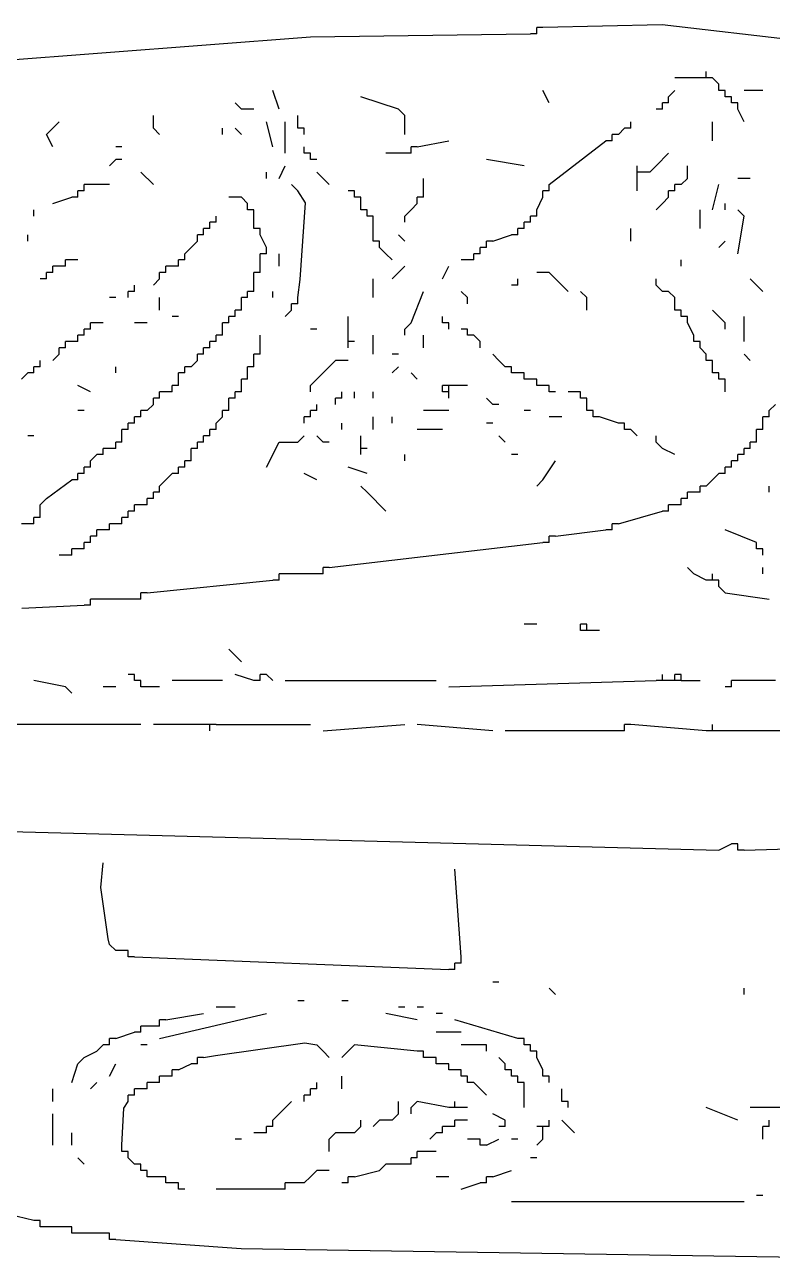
# Model space of a CAD drawing. Extents: x 0.03 to 8.61, y 0.04 to 5.34.
# Drawn here: x 3.441 to 4.274, y 0.245 to 1.62 of the extents above; entities that cross this region are included whole.
import ezdxf

# ---------------------------------------------------------------- set-up
doc = ezdxf.new("R2010")
doc.units = 0

msp = doc.modelspace()

# ---------------------------------------------------------------- linework, layer by layer
at = {"color": 7, "linetype": 'CONTINUOUS'}
for p, q in [((3.7591, 1.6066), (4.004, 1.61)), ((4.011, 1.61), (4.004, 1.61)), ((4.018, 1.617), (4.011, 1.617)), ((4.011, 1.61), (4.011, 1.617)), ((4.1508, 1.6203), (4.018, 1.617)), ((4.3477, 1.5974), (4.1508, 1.6203)), ((3.2895, 1.5707), (3.7591, 1.6066)), ((4.2, 1.561), (4.2, 1.568)), ((4.193, 1.561), (4.165, 1.561)), ((4.2, 1.561), (4.193, 1.561)), ((4.207, 1.561), (4.2, 1.561)), ((4.214, 1.554), (4.207, 1.561)), ((4.214, 1.547), (4.214, 1.554)), ((4.221, 1.547), (4.214, 1.547)), ((4.221, 1.54), (4.221, 1.547)), ((4.263, 1.547), (4.242, 1.547)), ((4.228, 1.54), (4.221, 1.54)), ((4.228, 1.533), (4.228, 1.54)), ((4.235, 1.533), (4.228, 1.533)), ((4.235, 1.526), (4.235, 1.533)), ((4.242, 1.512), (4.235, 1.526)), ((4.102, 1.498), (4.109, 1.505)), ((4.116, 1.505), (4.109, 1.505)), ((4.207, 1.491), (4.207, 1.512)), ((4.095, 1.491), (4.088, 1.491)), ((4.095, 1.491), (4.095, 1.498)), ((4.144, 1.463), (4.158, 1.477)), ((4.123, 1.456), (4.123, 1.463)), ((4.137, 1.456), (4.144, 1.463)), ((4.179, 1.449), (4.179, 1.463)), ((4.13, 1.456), (4.123, 1.456)), ((4.123, 1.449), (4.123, 1.456)), ((4.123, 1.435), (4.123, 1.449)), ((4.137, 1.456), (4.13, 1.456)), ((4.172, 1.442), (4.179, 1.449)), ((4.249, 1.449), (4.235, 1.449)), ((4.158, 1.428), (4.158, 1.435)), ((4.144, 1.414), (4.151, 1.421)), ((4.151, 1.421), (4.158, 1.428)), ((4.221, 1.414), (4.221, 1.421)), ((4.193, 1.393), (4.193, 1.414)), ((4.235, 1.365), (4.242, 1.407)), ((4.116, 1.379), (4.116, 1.393)), ((3.71, 1.372), (3.703, 1.386)), ((4.214, 1.372), (4.221, 1.379)), ((3.71, 1.365), (3.703, 1.365)), ((3.703, 1.358), (3.703, 1.365)), ((3.71, 1.365), (3.71, 1.372)), ((3.724, 1.351), (3.724, 1.365)), ((3.703, 1.351), (3.703, 1.358)), ((3.703, 1.344), (3.703, 1.351)), ((4.172, 1.351), (4.172, 1.358)), ((3.703, 1.344), (3.696, 1.344)), ((3.696, 1.337), (3.696, 1.344)), ((3.696, 1.33), (3.696, 1.337)), ((4.025, 1.344), (4.011, 1.344)), ((4.032, 1.337), (4.025, 1.344)), ((4.046, 1.323), (4.032, 1.337)), ((4.144, 1.33), (4.144, 1.337)), ((4.256, 1.33), (4.249, 1.337)), ((3.696, 1.323), (3.689, 1.323)), ((3.689, 1.316), (3.689, 1.323)), ((3.696, 1.323), (3.696, 1.33)), ((3.717, 1.316), (3.717, 1.323)), ((4.067, 1.316), (4.06, 1.323)), ((4.151, 1.323), (4.144, 1.33)), ((4.158, 1.323), (4.151, 1.323)), ((4.165, 1.316), (4.158, 1.323)), ((4.263, 1.323), (4.256, 1.33)), ((3.591, 1.302), (3.591, 1.316)), ((3.689, 1.316), (3.682, 1.316)), ((3.682, 1.309), (3.682, 1.316)), ((3.682, 1.302), (3.682, 1.309)), ((4.067, 1.302), (4.067, 1.316)), ((4.165, 1.309), (4.165, 1.316)), ((4.165, 1.302), (4.165, 1.309)), ((3.612, 1.295), (3.605, 1.295)), ((3.675, 1.295), (3.668, 1.295)), ((3.668, 1.288), (3.668, 1.295)), ((3.682, 1.302), (3.675, 1.302)), ((3.675, 1.295), (3.675, 1.302)), ((4.172, 1.302), (4.165, 1.302)), ((4.172, 1.295), (4.172, 1.302)), ((4.179, 1.295), (4.172, 1.295)), ((4.179, 1.288), (4.179, 1.295)), ((4.214, 1.295), (4.207, 1.302)), ((4.221, 1.288), (4.214, 1.295)), ((4.242, 1.267), (4.242, 1.295)), ((3.577, 1.288), (3.563, 1.288)), ((3.668, 1.288), (3.661, 1.288)), ((3.661, 1.281), (3.661, 1.288)), ((4.186, 1.274), (4.179, 1.288)), ((4.221, 1.281), (4.221, 1.288)), ((3.654, 1.267), (3.647, 1.267)), ((3.647, 1.26), (3.647, 1.267)), ((3.703, 1.26), (3.703, 1.274)), ((4.186, 1.267), (4.186, 1.274)), ((4.193, 1.267), (4.186, 1.267)), ((4.193, 1.26), (4.193, 1.267)), ((3.703, 1.253), (3.696, 1.253)), ((3.696, 1.246), (3.696, 1.253)), ((4.2, 1.253), (4.193, 1.26)), ((4.2, 1.246), (4.2, 1.253)), ((4.249, 1.246), (4.242, 1.253)), ((3.542, 1.232), (3.542, 1.239)), ((3.696, 1.239), (3.689, 1.239)), ((3.689, 1.232), (3.689, 1.239)), ((3.696, 1.239), (3.696, 1.246)), ((4.207, 1.246), (4.2, 1.246)), ((4.207, 1.239), (4.207, 1.246)), ((4.207, 1.232), (4.207, 1.239)), ((3.689, 1.225), (3.682, 1.225)), ((3.682, 1.218), (3.682, 1.225)), ((3.997, 1.232), (3.99, 1.232)), ((3.997, 1.225), (3.997, 1.232)), ((4.004, 1.225), (3.997, 1.225)), ((4.011, 1.225), (4.004, 1.225)), ((4.011, 1.218), (4.011, 1.225)), ((4.214, 1.232), (4.207, 1.232)), ((4.214, 1.225), (4.214, 1.232)), ((4.221, 1.225), (4.214, 1.225)), ((4.221, 1.218), (4.221, 1.225)), ((3.514, 1.211), (3.5, 1.218)), ((3.682, 1.211), (3.675, 1.211)), ((3.675, 1.204), (3.675, 1.211)), ((4.025, 1.218), (4.018, 1.218)), ((4.025, 1.211), (4.025, 1.218)), ((4.032, 1.211), (4.025, 1.211)), ((4.053, 1.211), (4.046, 1.211)), ((4.06, 1.211), (4.053, 1.211)), ((4.06, 1.204), (4.06, 1.211)), ((4.221, 1.211), (4.221, 1.218)), ((3.577, 1.19), (3.584, 1.197)), ((3.591, 1.204), (3.584, 1.204)), ((3.584, 1.197), (3.584, 1.204)), ((3.675, 1.204), (3.668, 1.204)), ((3.668, 1.197), (3.668, 1.204)), ((3.668, 1.19), (3.668, 1.197)), ((4.067, 1.204), (4.06, 1.204)), ((4.067, 1.197), (4.067, 1.204)), ((4.067, 1.19), (4.067, 1.197)), ((4.27, 1.19), (4.277, 1.197)), ((3.507, 1.19), (3.5, 1.19)), ((3.57, 1.183), (3.563, 1.183)), ((3.563, 1.176), (3.563, 1.183)), ((3.577, 1.19), (3.57, 1.19)), ((3.57, 1.183), (3.57, 1.19)), ((3.654, 1.176), (3.661, 1.183)), ((3.668, 1.19), (3.661, 1.19)), ((3.661, 1.183), (3.661, 1.19)), ((4.074, 1.19), (4.067, 1.19)), ((4.074, 1.183), (4.074, 1.19)), ((4.081, 1.183), (4.074, 1.183)), ((4.102, 1.176), (4.081, 1.183)), ((4.27, 1.183), (4.263, 1.183)), ((4.263, 1.176), (4.263, 1.183)), ((4.27, 1.183), (4.27, 1.19)), ((3.563, 1.176), (3.556, 1.176)), ((3.556, 1.169), (3.556, 1.176)), ((3.654, 1.169), (3.654, 1.176)), ((4.109, 1.176), (4.102, 1.176)), ((4.109, 1.169), (4.109, 1.176)), ((4.263, 1.169), (4.263, 1.176)), ((3.451, 1.162), (3.444, 1.162)), ((3.556, 1.169), (3.549, 1.169)), ((3.549, 1.162), (3.549, 1.169)), ((3.549, 1.155), (3.549, 1.162)), ((3.647, 1.162), (3.64, 1.162)), ((3.64, 1.155), (3.64, 1.162)), ((3.654, 1.169), (3.647, 1.169)), ((3.647, 1.162), (3.647, 1.169)), ((4.116, 1.169), (4.109, 1.169)), ((4.123, 1.162), (4.116, 1.169)), ((4.144, 1.155), (4.144, 1.162)), ((4.263, 1.169), (4.256, 1.169)), ((4.256, 1.162), (4.256, 1.169)), ((4.256, 1.155), (4.256, 1.162)), ((3.535, 1.148), (3.528, 1.148)), ((3.528, 1.141), (3.528, 1.148)), ((3.542, 1.148), (3.535, 1.148)), ((3.549, 1.155), (3.542, 1.155)), ((3.542, 1.148), (3.542, 1.155)), ((3.633, 1.148), (3.626, 1.148)), ((3.626, 1.141), (3.626, 1.148)), ((3.64, 1.155), (3.633, 1.155)), ((3.633, 1.148), (3.633, 1.155)), ((4.151, 1.148), (4.144, 1.155)), ((4.165, 1.141), (4.151, 1.148)), ((4.249, 1.148), (4.242, 1.148)), ((4.242, 1.141), (4.242, 1.148)), ((4.256, 1.155), (4.249, 1.155)), ((4.249, 1.148), (4.249, 1.155)), ((3.514, 1.134), (3.521, 1.141)), ((3.514, 1.127), (3.514, 1.134)), ((3.528, 1.141), (3.521, 1.141)), ((3.626, 1.134), (3.619, 1.134)), ((3.619, 1.127), (3.619, 1.134)), ((3.626, 1.134), (3.626, 1.141)), ((4.235, 1.134), (4.228, 1.134)), ((4.228, 1.127), (4.228, 1.134)), ((4.242, 1.141), (4.235, 1.141)), ((4.235, 1.134), (4.235, 1.141)), ((3.507, 1.12), (3.5, 1.12)), ((3.514, 1.127), (3.507, 1.127)), ((3.507, 1.12), (3.507, 1.127)), ((3.598, 1.113), (3.605, 1.12)), ((3.612, 1.12), (3.605, 1.12)), ((3.619, 1.127), (3.612, 1.127)), ((3.612, 1.12), (3.612, 1.127)), ((4.207, 1.113), (4.214, 1.12)), ((4.221, 1.12), (4.214, 1.12)), ((4.228, 1.127), (4.221, 1.127)), ((4.221, 1.12), (4.221, 1.127)), ((3.465, 1.092), (3.493, 1.113)), ((3.591, 1.106), (3.598, 1.113)), ((3.591, 1.099), (3.591, 1.106)), ((4.2, 1.106), (4.193, 1.106)), ((4.193, 1.099), (4.193, 1.106)), ((4.2, 1.106), (4.207, 1.113)), ((4.27, 1.099), (4.27, 1.106)), ((3.584, 1.092), (3.577, 1.092)), ((3.577, 1.085), (3.577, 1.092)), ((3.591, 1.099), (3.584, 1.099)), ((3.584, 1.092), (3.584, 1.099)), ((4.172, 1.085), (4.172, 1.092)), ((4.186, 1.099), (4.179, 1.099)), ((4.179, 1.092), (4.179, 1.099)), ((4.193, 1.099), (4.186, 1.099)), ((3.563, 1.078), (3.556, 1.078)), ((3.556, 1.071), (3.556, 1.078)), ((3.57, 1.085), (3.563, 1.085)), ((3.563, 1.078), (3.563, 1.085)), ((3.577, 1.085), (3.57, 1.085)), ((4.158, 1.078), (4.151, 1.078)), ((4.165, 1.085), (4.158, 1.085)), ((4.158, 1.078), (4.158, 1.085)), ((4.172, 1.085), (4.165, 1.085)), ((3.542, 1.064), (3.535, 1.064)), ((3.535, 1.057), (3.535, 1.064)), ((3.549, 1.064), (3.542, 1.064)), ((3.556, 1.071), (3.549, 1.071)), ((3.549, 1.064), (3.549, 1.071)), ((3.521, 1.05), (3.514, 1.05)), ((3.514, 1.043), (3.514, 1.05)), ((3.528, 1.057), (3.521, 1.057)), ((3.521, 1.05), (3.521, 1.057)), ((3.535, 1.057), (3.528, 1.057)), ((4.025, 1.043), (4.025, 1.05)), ((4.256, 1.043), (4.221, 1.057)), ((3.5, 1.036), (3.493, 1.036)), ((3.493, 1.029), (3.493, 1.036)), ((3.507, 1.036), (3.5, 1.036)), ((3.514, 1.043), (3.507, 1.043)), ((3.507, 1.036), (3.507, 1.043)), ((4.025, 1.043), (4.018, 1.043)), ((4.256, 1.036), (4.256, 1.043)), ((4.263, 1.036), (4.256, 1.036)), ((4.263, 1.029), (4.263, 1.036)), ((3.486, 1.029), (3.479, 1.029)), ((3.493, 1.029), (3.486, 1.029)), ((4.186, 1.008), (4.179, 1.015)), ((4.2, 1.001), (4.186, 1.008)), ((4.207, 1.001), (4.207, 1.008)), ((4.263, 1.008), (4.263, 1.015)), ((4.207, 1.001), (4.2, 1.001)), ((4.214, 1.001), (4.207, 1.001)), ((4.214, 0.994), (4.214, 1.001)), ((4.221, 0.987), (4.214, 0.994)), ((4.221, 0.987), (4.27, 0.98)), ((4.011, 0.952), (3.997, 0.952)), ((4.067, 0.952), (4.06, 0.952)), ((4.06, 0.945), (4.06, 0.952)), ((4.067, 0.945), (4.067, 0.952)), ((4.067, 0.945), (4.06, 0.945)), ((4.074, 0.945), (4.067, 0.945)), ((4.081, 0.945), (4.074, 0.945)), ((3.675, 0.917), (3.668, 0.924)), ((3.682, 0.91), (3.675, 0.917)), ((3.563, 0.896), (3.556, 0.896)), ((3.563, 0.889), (3.563, 0.896)), ((3.696, 0.889), (3.675, 0.896)), ((3.71, 0.896), (3.703, 0.896)), ((3.703, 0.889), (3.703, 0.896)), ((3.717, 0.889), (3.71, 0.896)), ((4.151, 0.889), (4.151, 0.896)), ((4.172, 0.896), (4.165, 0.896)), ((4.165, 0.889), (4.165, 0.896)), ((4.172, 0.889), (4.172, 0.896)), ((3.486, 0.882), (3.451, 0.889)), ((3.493, 0.875), (3.486, 0.882)), ((3.542, 0.882), (3.528, 0.882)), ((3.57, 0.889), (3.563, 0.889)), ((3.57, 0.882), (3.57, 0.889)), ((3.577, 0.882), (3.57, 0.882)), ((3.591, 0.882), (3.577, 0.882)), ((3.661, 0.889), (3.605, 0.889)), ((3.703, 0.889), (3.696, 0.889)), ((3.731, 0.889), (3.899, 0.889)), ((3.913, 0.882), (4.144, 0.889)), ((4.151, 0.889), (4.144, 0.889)), ((4.158, 0.889), (4.151, 0.889)), ((4.165, 0.889), (4.158, 0.889)), ((4.172, 0.889), (4.165, 0.889)), ((4.172, 0.889), (4.193, 0.889)), ((4.228, 0.882), (4.221, 0.882)), ((4.235, 0.889), (4.228, 0.889)), ((4.228, 0.882), (4.228, 0.889)), ((4.27, 0.889), (4.235, 0.889)), ((4.277, 0.889), (4.27, 0.889)), ((3.57, 0.84), (3.402, 0.84)), ((3.64, 0.84), (3.584, 0.84)), ((3.647, 0.84), (3.64, 0.84)), ((3.654, 0.84), (3.647, 0.84)), ((3.647, 0.833), (3.647, 0.84)), ((3.654, 0.84), (3.759, 0.84)), ((3.773, 0.833), (3.864, 0.84)), ((3.962, 0.833), (3.878, 0.84)), ((4.116, 0.84), (4.109, 0.84)), ((4.109, 0.833), (4.109, 0.84)), ((4.2, 0.833), (4.116, 0.84)), ((4.207, 0.833), (4.207, 0.84)), ((4.102, 0.833), (3.976, 0.833)), ((4.109, 0.833), (4.102, 0.833)), ((4.207, 0.833), (4.2, 0.833)), ((4.214, 0.833), (4.207, 0.833)), ((4.326, 0.833), (4.214, 0.833)), ((3.2123, 0.7266), (4.214, 0.7)), ((4.214, 0.7), (4.228, 0.707)), ((4.235, 0.707), (4.228, 0.707)), ((4.235, 0.7), (4.235, 0.707)), ((4.242, 0.7), (4.69, 0.714)), ((4.242, 0.7), (4.235, 0.7)), ((3.5253, 0.6585), (3.528, 0.686)), ((3.927, 0.581), (3.92, 0.679)), ((3.5336, 0.6013), (3.5253, 0.6585)), ((3.535, 0.595), (3.5336, 0.6013)), ((3.542, 0.588), (3.535, 0.595)), ((3.549, 0.588), (3.542, 0.588)), ((3.563, 0.581), (3.556, 0.581)), ((3.563, 0.581), (3.913, 0.567)), ((3.927, 0.574), (3.927, 0.581)), ((3.92, 0.567), (3.913, 0.567)), ((3.927, 0.574), (3.92, 0.574)), ((3.92, 0.567), (3.92, 0.574)), ((3.801, 0.532), (3.794, 0.532)), ((3.864, 0.525), (3.857, 0.525)), ((3.885, 0.525), (3.878, 0.525)), ((3.591, 0.49), (3.71, 0.518)), ((3.878, 0.511), (3.843, 0.518)), ((3.906, 0.518), (3.899, 0.518)), ((3.927, 0.497), (3.899, 0.497)), ((3.577, 0.483), (3.57, 0.483)), ((3.6533, 0.4711), (3.7527, 0.4851)), ((3.7527, 0.4851), (3.766, 0.483)), ((3.801, 0.476), (3.808, 0.483)), ((3.878, 0.476), (3.808, 0.483)), ((3.948, 0.483), (3.927, 0.483)), ((3.955, 0.483), (3.948, 0.483)), ((3.955, 0.476), (3.955, 0.483)), ((3.64, 0.469), (3.633, 0.469)), ((3.633, 0.462), (3.633, 0.469)), ((3.64, 0.469), (3.6533, 0.4711)), ((3.78, 0.469), (3.773, 0.476)), ((3.885, 0.476), (3.878, 0.476)), ((3.885, 0.469), (3.885, 0.476)), ((3.892, 0.469), (3.885, 0.469)), ((3.899, 0.469), (3.892, 0.469)), ((3.899, 0.462), (3.899, 0.469)), ((3.976, 0.462), (3.969, 0.469)), ((3.535, 0.448), (3.542, 0.462)), ((3.612, 0.455), (3.605, 0.455)), ((3.605, 0.448), (3.605, 0.455)), ((3.612, 0.455), (3.626, 0.462)), ((3.633, 0.462), (3.626, 0.462)), ((3.906, 0.462), (3.899, 0.462)), ((3.913, 0.462), (3.906, 0.462)), ((3.913, 0.455), (3.913, 0.462)), ((3.92, 0.455), (3.913, 0.455)), ((3.927, 0.455), (3.92, 0.455)), ((3.927, 0.448), (3.927, 0.455)), ((3.976, 0.455), (3.976, 0.462)), ((4.018, 0.448), (4.018, 0.455)), ((3.514, 0.434), (3.521, 0.441)), ((3.584, 0.441), (3.577, 0.441)), ((3.577, 0.434), (3.577, 0.441)), ((3.591, 0.441), (3.584, 0.441)), ((3.598, 0.448), (3.591, 0.448)), ((3.591, 0.441), (3.591, 0.448)), ((3.605, 0.448), (3.598, 0.448)), ((3.766, 0.434), (3.766, 0.441)), ((3.794, 0.434), (3.794, 0.448)), ((3.934, 0.448), (3.927, 0.448)), ((3.934, 0.441), (3.934, 0.448)), ((3.941, 0.441), (3.934, 0.441)), ((3.955, 0.427), (3.941, 0.441)), ((3.99, 0.441), (3.99, 0.448)), ((3.997, 0.441), (3.99, 0.441)), ((4.025, 0.448), (4.018, 0.448)), ((4.025, 0.441), (4.025, 0.448)), ((3.563, 0.427), (3.556, 0.427)), ((3.556, 0.42), (3.556, 0.427)), ((3.563, 0.427), (3.563, 0.434)), ((3.577, 0.434), (3.57, 0.434)), ((3.759, 0.427), (3.752, 0.427)), ((3.752, 0.42), (3.752, 0.427)), ((3.766, 0.434), (3.759, 0.434)), ((3.759, 0.427), (3.759, 0.434)), ((3.5511, 0.4123), (3.556, 0.42)), ((3.724, 0.406), (3.738, 0.42)), ((3.857, 0.406), (3.857, 0.42)), ((3.871, 0.413), (3.878, 0.42)), ((3.871, 0.406), (3.871, 0.413)), ((3.913, 0.413), (3.878, 0.42)), ((3.92, 0.413), (3.913, 0.413)), ((3.92, 0.413), (3.92, 0.42)), ((3.927, 0.413), (3.92, 0.413)), ((3.934, 0.413), (3.927, 0.413)), ((4.046, 0.42), (4.039, 0.42)), ((3.549, 0.371), (3.5511, 0.4123)), ((3.717, 0.399), (3.724, 0.406)), ((3.717, 0.392), (3.717, 0.399)), ((3.829, 0.392), (3.836, 0.399)), ((3.85, 0.399), (3.836, 0.399)), ((3.85, 0.399), (3.857, 0.406)), ((3.927, 0.399), (3.92, 0.399)), ((3.92, 0.392), (3.92, 0.399)), ((3.934, 0.399), (3.927, 0.399)), ((3.976, 0.399), (3.962, 0.406)), ((3.976, 0.392), (3.976, 0.399)), ((4.025, 0.392), (4.025, 0.399)), ((4.046, 0.392), (4.039, 0.399)), ((3.717, 0.392), (3.71, 0.392)), ((3.71, 0.385), (3.71, 0.392)), ((3.913, 0.392), (3.906, 0.392)), ((3.906, 0.385), (3.906, 0.392)), ((3.92, 0.392), (3.913, 0.392)), ((3.976, 0.392), (3.969, 0.392)), ((4.018, 0.392), (4.011, 0.392)), ((4.025, 0.392), (4.018, 0.392)), ((4.018, 0.385), (4.018, 0.392)), ((3.493, 0.371), (3.493, 0.385)), ((3.682, 0.378), (3.675, 0.378)), ((3.703, 0.385), (3.696, 0.385)), ((3.71, 0.385), (3.703, 0.385)), ((3.78, 0.378), (3.787, 0.385)), ((3.78, 0.364), (3.78, 0.378)), ((3.808, 0.385), (3.787, 0.385)), ((3.892, 0.378), (3.899, 0.385)), ((3.906, 0.385), (3.899, 0.385)), ((3.941, 0.378), (3.934, 0.378)), ((3.948, 0.378), (3.941, 0.378)), ((3.948, 0.371), (3.948, 0.378)), ((3.955, 0.371), (3.969, 0.378)), ((3.99, 0.378), (3.983, 0.378)), ((4.011, 0.371), (4.018, 0.378)), ((4.018, 0.378), (4.018, 0.385)), ((3.549, 0.364), (3.549, 0.371)), ((3.556, 0.364), (3.549, 0.364)), ((3.556, 0.357), (3.556, 0.364)), ((3.885, 0.364), (3.878, 0.364)), ((3.878, 0.357), (3.878, 0.364)), ((3.899, 0.364), (3.885, 0.364)), ((3.955, 0.371), (3.948, 0.371)), ((3.57, 0.35), (3.563, 0.35)), ((3.57, 0.343), (3.57, 0.35)), ((3.836, 0.343), (3.843, 0.35)), ((3.864, 0.35), (3.843, 0.35)), ((3.871, 0.35), (3.864, 0.35)), ((3.878, 0.357), (3.871, 0.357)), ((3.871, 0.35), (3.871, 0.357)), ((4.011, 0.357), (4.004, 0.357)), ((3.577, 0.343), (3.57, 0.343)), ((3.577, 0.336), (3.577, 0.343)), ((3.584, 0.336), (3.577, 0.336)), ((3.591, 0.336), (3.584, 0.336)), ((3.598, 0.336), (3.591, 0.336)), ((3.598, 0.329), (3.598, 0.336)), ((3.752, 0.329), (3.759, 0.336)), ((3.759, 0.336), (3.766, 0.343)), ((3.808, 0.336), (3.801, 0.336)), ((3.801, 0.329), (3.801, 0.336)), ((3.808, 0.336), (3.836, 0.343)), ((3.913, 0.336), (3.899, 0.336)), ((3.605, 0.329), (3.598, 0.329)), ((3.612, 0.329), (3.605, 0.329)), ((3.612, 0.322), (3.612, 0.329)), ((3.619, 0.322), (3.612, 0.322)), ((3.724, 0.322), (3.654, 0.322)), ((3.731, 0.322), (3.724, 0.322)), ((3.738, 0.329), (3.731, 0.329)), ((3.731, 0.322), (3.731, 0.329)), ((3.752, 0.329), (3.738, 0.329)), ((3.801, 0.329), (3.794, 0.329)), ((3.927, 0.322), (3.948, 0.329)), ((3.955, 0.329), (3.948, 0.329)), ((4.263, 0.315), (4.256, 0.315)), ((3.451, 0.287), (3.423, 0.294)), ((3.458, 0.287), (3.451, 0.287)), ((3.458, 0.28), (3.458, 0.287)), ((3.465, 0.28), (3.458, 0.28)), ((3.486, 0.28), (3.465, 0.28)), ((3.493, 0.28), (3.486, 0.28)), ((3.493, 0.273), (3.493, 0.28)), ((3.5, 0.273), (3.493, 0.273)), ((3.535, 0.273), (3.528, 0.273)), ((3.535, 0.266), (3.535, 0.273)), ((3.542, 0.266), (3.535, 0.266)), ((3.542, 0.266), (3.6818, 0.2558)), ((3.6818, 0.2558), (4.396, 0.245))]:
    msp.add_line(p, q, dxfattribs=at)
at = {"color": 12, "linetype": 'CONTINUOUS'}
for p, q in [((3.724, 1.526), (3.717, 1.547)), ((3.682, 1.526), (3.675, 1.533)), ((3.584, 1.505), (3.584, 1.519)), ((3.696, 1.526), (3.682, 1.526)), ((3.745, 1.512), (3.745, 1.519)), ((3.465, 1.498), (3.472, 1.505)), ((3.472, 1.505), (3.479, 1.512)), ((3.591, 1.498), (3.584, 1.505)), ((3.661, 1.498), (3.661, 1.505)), ((3.682, 1.498), (3.675, 1.505)), ((3.717, 1.484), (3.71, 1.512)), ((3.731, 1.477), (3.731, 1.512)), ((3.745, 1.505), (3.745, 1.512)), ((3.752, 1.505), (3.745, 1.505)), ((3.752, 1.498), (3.752, 1.505)), ((3.472, 1.484), (3.465, 1.498)), ((3.549, 1.484), (3.542, 1.484)), ((3.752, 1.477), (3.752, 1.484)), ((3.759, 1.477), (3.752, 1.477)), ((3.759, 1.47), (3.759, 1.477)), ((3.535, 1.463), (3.542, 1.47)), ((3.549, 1.47), (3.542, 1.47)), ((3.724, 1.449), (3.731, 1.463)), ((3.766, 1.47), (3.759, 1.47)), ((3.584, 1.442), (3.57, 1.456)), ((3.71, 1.449), (3.71, 1.456)), ((3.773, 1.449), (3.766, 1.456)), ((3.78, 1.442), (3.773, 1.449)), ((3.507, 1.435), (3.5, 1.435)), ((3.5, 1.428), (3.5, 1.435)), ((3.514, 1.442), (3.507, 1.442)), ((3.507, 1.435), (3.507, 1.442)), ((3.535, 1.442), (3.514, 1.442)), ((3.745, 1.435), (3.738, 1.442)), ((3.7534, 1.4217), (3.745, 1.435)), ((3.472, 1.421), (3.493, 1.428)), ((3.5, 1.428), (3.493, 1.428)), ((3.7475, 1.3364), (3.7534, 1.4217)), ((3.451, 1.407), (3.451, 1.414)), ((3.444, 1.379), (3.444, 1.386)), ((3.829, 1.379), (3.829, 1.386)), ((3.836, 1.379), (3.829, 1.379)), ((3.836, 1.372), (3.836, 1.379)), ((3.843, 1.365), (3.836, 1.372)), ((3.479, 1.351), (3.472, 1.351)), ((3.472, 1.344), (3.472, 1.351)), ((3.486, 1.351), (3.479, 1.351)), ((3.493, 1.358), (3.486, 1.358)), ((3.486, 1.351), (3.486, 1.358)), ((3.5, 1.358), (3.493, 1.358)), ((3.465, 1.337), (3.458, 1.337)), ((3.472, 1.344), (3.465, 1.344)), ((3.465, 1.337), (3.465, 1.344)), ((3.745, 1.316), (3.7475, 1.3364)), ((3.829, 1.316), (3.829, 1.337)), ((3.85, 1.337), (3.857, 1.344)), ((3.745, 1.309), (3.738, 1.309)), ((3.738, 1.302), (3.738, 1.309)), ((3.745, 1.309), (3.745, 1.316)), ((3.731, 1.295), (3.738, 1.302)), ((3.801, 1.274), (3.801, 1.295)), ((3.766, 1.281), (3.759, 1.281)), ((3.801, 1.267), (3.801, 1.274)), ((3.808, 1.267), (3.801, 1.267)), ((3.801, 1.26), (3.801, 1.267)), ((3.829, 1.253), (3.829, 1.274)), ((3.703, 1.253), (3.703, 1.26)), ((3.773, 1.232), (3.78, 1.239)), ((3.78, 1.239), (3.787, 1.246)), ((3.801, 1.246), (3.787, 1.246)), ((3.85, 1.232), (3.857, 1.239)), ((3.689, 1.225), (3.689, 1.232)), ((3.759, 1.218), (3.766, 1.225)), ((3.766, 1.225), (3.773, 1.232)), ((3.682, 1.211), (3.682, 1.218)), ((3.759, 1.211), (3.759, 1.218)), ((3.794, 1.204), (3.794, 1.211)), ((3.766, 1.19), (3.766, 1.197)), ((3.794, 1.204), (3.787, 1.204)), ((3.787, 1.197), (3.787, 1.204)), ((3.759, 1.183), (3.752, 1.183)), ((3.752, 1.176), (3.752, 1.183)), ((3.766, 1.19), (3.759, 1.19)), ((3.759, 1.183), (3.759, 1.19)), ((3.794, 1.169), (3.794, 1.176)), ((3.745, 1.155), (3.752, 1.162)), ((3.773, 1.155), (3.766, 1.162)), ((3.71, 1.127), (3.724, 1.155)), ((3.724, 1.155), (3.745, 1.155)), ((3.78, 1.155), (3.773, 1.155)), ((3.766, 1.113), (3.752, 1.12)), ((3.458, 1.078), (3.458, 1.085)), ((3.458, 1.071), (3.458, 1.078)), ((3.451, 1.064), (3.444, 1.064)), ((3.458, 1.071), (3.451, 1.071)), ((3.451, 1.064), (3.451, 1.071)), ((3.731, 1.008), (3.724, 1.008)), ((3.724, 1.001), (3.724, 1.008)), ((3.766, 1.008), (3.731, 1.008)), ((3.577, 0.987), (3.717, 1.001)), ((3.521, 0.98), (3.514, 0.98)), ((3.514, 0.973), (3.514, 0.98)), ((3.563, 0.98), (3.521, 0.98)), ((3.57, 0.98), (3.563, 0.98)), ((3.577, 0.987), (3.57, 0.987)), ((3.57, 0.98), (3.57, 0.987)), ((3.4373, 0.9698), (3.507, 0.973)), ((3.591, 0.504), (3.584, 0.504))]:
    msp.add_line(p, q, dxfattribs=at)
at = {"color": 8, "linetype": 'CONTINUOUS'}
for p, q in [((4.025, 1.533), (4.018, 1.547)), ((4.158, 1.54), (4.165, 1.547)), ((3.857, 1.526), (3.815, 1.54)), ((4.158, 1.533), (4.151, 1.533)), ((4.151, 1.526), (4.151, 1.533)), ((4.158, 1.533), (4.158, 1.54)), ((3.864, 1.519), (3.857, 1.526)), ((3.864, 1.498), (3.864, 1.519)), ((4.151, 1.526), (4.144, 1.526)), ((4.116, 1.505), (4.116, 1.512)), ((3.878, 1.484), (3.913, 1.491)), ((4.025, 1.442), (4.088, 1.491)), ((4.102, 1.498), (4.095, 1.498)), ((3.864, 1.477), (3.843, 1.477)), ((3.871, 1.477), (3.864, 1.477)), ((3.878, 1.484), (3.871, 1.484)), ((3.871, 1.477), (3.871, 1.484)), ((3.997, 1.463), (3.955, 1.47)), ((3.885, 1.435), (3.885, 1.449)), ((3.808, 1.435), (3.801, 1.435)), ((3.808, 1.428), (3.808, 1.435)), ((3.885, 1.428), (3.885, 1.435)), ((4.025, 1.435), (4.018, 1.435)), ((4.018, 1.428), (4.018, 1.435)), ((4.025, 1.435), (4.025, 1.442)), ((4.207, 1.414), (4.214, 1.442)), ((3.682, 1.428), (3.668, 1.428)), ((3.689, 1.421), (3.682, 1.428)), ((3.689, 1.414), (3.689, 1.421)), ((3.815, 1.428), (3.808, 1.428)), ((3.815, 1.421), (3.815, 1.428)), ((3.815, 1.414), (3.815, 1.421)), ((3.871, 1.414), (3.878, 1.421)), ((3.885, 1.428), (3.878, 1.428)), ((3.878, 1.421), (3.878, 1.428)), ((4.011, 1.414), (4.018, 1.428)), ((3.654, 1.4), (3.654, 1.407)), ((3.696, 1.414), (3.689, 1.414)), ((3.696, 1.407), (3.696, 1.414)), ((3.696, 1.4), (3.696, 1.407)), ((3.822, 1.414), (3.815, 1.414)), ((3.822, 1.407), (3.822, 1.414)), ((3.829, 1.407), (3.822, 1.407)), ((3.829, 1.4), (3.829, 1.407)), ((3.864, 1.407), (3.871, 1.414)), ((3.864, 1.4), (3.864, 1.407)), ((4.011, 1.407), (4.004, 1.407)), ((4.004, 1.4), (4.004, 1.407)), ((4.011, 1.407), (4.011, 1.414)), ((4.242, 1.407), (4.235, 1.414)), ((3.647, 1.393), (3.64, 1.393)), ((3.64, 1.386), (3.64, 1.393)), ((3.654, 1.4), (3.647, 1.4)), ((3.647, 1.393), (3.647, 1.4)), ((3.696, 1.393), (3.696, 1.4)), ((3.703, 1.393), (3.696, 1.393)), ((3.703, 1.386), (3.703, 1.393)), ((3.829, 1.386), (3.829, 1.4)), ((3.997, 1.393), (3.99, 1.393)), ((3.99, 1.386), (3.99, 1.393)), ((4.004, 1.4), (3.997, 1.4)), ((3.997, 1.393), (3.997, 1.4)), ((3.626, 1.372), (3.633, 1.379)), ((3.64, 1.386), (3.633, 1.386)), ((3.633, 1.379), (3.633, 1.386)), ((3.864, 1.379), (3.857, 1.386)), ((3.962, 1.379), (3.955, 1.379)), ((3.955, 1.372), (3.955, 1.379)), ((3.962, 1.379), (3.983, 1.386)), ((3.99, 1.386), (3.983, 1.386)), ((3.619, 1.365), (3.626, 1.372)), ((3.619, 1.358), (3.619, 1.365)), ((3.85, 1.358), (3.843, 1.365)), ((3.948, 1.365), (3.941, 1.365)), ((3.941, 1.358), (3.941, 1.365)), ((3.955, 1.372), (3.948, 1.372)), ((3.948, 1.365), (3.948, 1.372)), ((3.605, 1.351), (3.598, 1.351)), ((3.598, 1.344), (3.598, 1.351)), ((3.612, 1.351), (3.605, 1.351)), ((3.619, 1.358), (3.612, 1.358)), ((3.612, 1.351), (3.612, 1.358)), ((3.857, 1.344), (3.864, 1.351)), ((3.906, 1.337), (3.913, 1.351)), ((3.934, 1.358), (3.927, 1.358)), ((3.941, 1.358), (3.934, 1.358)), ((3.584, 1.33), (3.591, 1.337)), ((3.598, 1.344), (3.591, 1.344)), ((3.591, 1.337), (3.591, 1.344)), ((3.99, 1.33), (3.99, 1.337)), ((3.563, 1.323), (3.556, 1.323)), ((3.556, 1.316), (3.556, 1.323)), ((3.563, 1.323), (3.563, 1.33)), ((3.871, 1.288), (3.885, 1.323)), ((3.934, 1.316), (3.927, 1.323)), ((3.99, 1.33), (3.983, 1.33)), ((3.542, 1.316), (3.535, 1.316)), ((3.934, 1.309), (3.934, 1.316)), ((3.906, 1.288), (3.906, 1.295)), ((3.514, 1.281), (3.507, 1.281)), ((3.507, 1.274), (3.507, 1.281)), ((3.521, 1.288), (3.514, 1.288)), ((3.514, 1.281), (3.514, 1.288)), ((3.528, 1.288), (3.521, 1.288)), ((3.661, 1.274), (3.661, 1.281)), ((3.864, 1.281), (3.871, 1.288)), ((3.864, 1.274), (3.864, 1.281)), ((3.913, 1.288), (3.906, 1.288)), ((3.913, 1.281), (3.913, 1.288)), ((3.934, 1.281), (3.927, 1.281)), ((3.934, 1.274), (3.934, 1.281)), ((3.493, 1.267), (3.486, 1.267)), ((3.486, 1.26), (3.486, 1.267)), ((3.5, 1.267), (3.493, 1.267)), ((3.507, 1.274), (3.5, 1.274)), ((3.5, 1.267), (3.5, 1.274)), ((3.661, 1.274), (3.654, 1.274)), ((3.654, 1.267), (3.654, 1.274)), ((3.885, 1.26), (3.885, 1.274)), ((3.941, 1.274), (3.934, 1.274)), ((3.948, 1.267), (3.941, 1.274)), ((3.948, 1.26), (3.948, 1.267)), ((3.472, 1.246), (3.479, 1.253)), ((3.486, 1.26), (3.479, 1.26)), ((3.479, 1.253), (3.479, 1.26)), ((3.64, 1.253), (3.633, 1.253)), ((3.633, 1.246), (3.633, 1.253)), ((3.647, 1.26), (3.64, 1.26)), ((3.64, 1.253), (3.64, 1.26)), ((3.857, 1.253), (3.85, 1.253)), ((3.969, 1.246), (3.962, 1.253)), ((3.458, 1.239), (3.451, 1.239)), ((3.451, 1.232), (3.451, 1.239)), ((3.458, 1.239), (3.458, 1.246)), ((3.626, 1.239), (3.619, 1.239)), ((3.619, 1.232), (3.619, 1.239)), ((3.626, 1.239), (3.633, 1.246)), ((3.976, 1.239), (3.969, 1.246)), ((3.983, 1.239), (3.976, 1.239)), ((3.983, 1.232), (3.983, 1.239)), ((3.437, 1.225), (3.444, 1.232)), ((3.451, 1.232), (3.444, 1.232)), ((3.619, 1.232), (3.612, 1.232)), ((3.612, 1.225), (3.612, 1.232)), ((3.612, 1.218), (3.612, 1.225)), ((3.878, 1.225), (3.871, 1.232)), ((3.99, 1.232), (3.983, 1.232)), ((3.598, 1.211), (3.591, 1.211)), ((3.591, 1.204), (3.591, 1.211)), ((3.605, 1.211), (3.598, 1.211)), ((3.612, 1.218), (3.605, 1.218)), ((3.605, 1.211), (3.605, 1.218)), ((3.808, 1.204), (3.808, 1.211)), ((3.829, 1.204), (3.829, 1.211)), ((3.913, 1.218), (3.906, 1.218)), ((3.906, 1.211), (3.906, 1.218)), ((3.913, 1.211), (3.906, 1.211)), ((3.92, 1.218), (3.913, 1.218)), ((3.913, 1.211), (3.913, 1.218)), ((3.913, 1.204), (3.913, 1.211)), ((3.934, 1.218), (3.92, 1.218)), ((4.018, 1.218), (4.011, 1.218)), ((3.962, 1.197), (3.955, 1.204)), ((3.969, 1.197), (3.962, 1.197)), ((3.829, 1.169), (3.829, 1.183)), ((3.85, 1.176), (3.85, 1.183)), ((3.913, 1.19), (3.885, 1.19)), ((4.004, 1.19), (3.997, 1.19)), ((4.039, 1.183), (4.025, 1.183)), ((3.962, 1.176), (3.955, 1.176)), ((3.815, 1.155), (3.815, 1.162)), ((3.906, 1.169), (3.878, 1.169)), ((3.976, 1.155), (3.969, 1.162)), ((3.815, 1.148), (3.815, 1.155)), ((3.822, 1.148), (3.815, 1.148)), ((3.815, 1.141), (3.815, 1.148)), ((3.864, 1.134), (3.864, 1.141)), ((3.99, 1.141), (3.983, 1.141)), ((4.018, 1.113), (4.032, 1.134)), ((3.5, 1.113), (3.5, 1.12)), ((3.822, 1.12), (3.801, 1.127)), ((3.5, 1.113), (3.493, 1.113)), ((3.822, 1.099), (3.815, 1.106)), ((4.011, 1.106), (4.018, 1.113)), ((3.458, 1.085), (3.465, 1.092)), ((3.843, 1.078), (3.822, 1.099)), ((4.179, 1.092), (4.172, 1.092)), ((4.102, 1.064), (4.151, 1.078)), ((3.444, 1.064), (3.437, 1.064)), ((4.102, 1.064), (4.095, 1.064)), ((4.095, 1.057), (4.095, 1.064)), ((4.032, 1.05), (4.025, 1.05)), ((4.032, 1.05), (4.088, 1.057)), ((4.095, 1.057), (4.088, 1.057)), ((3.78, 1.015), (4.018, 1.043)), ((3.773, 1.008), (3.766, 1.008)), ((3.78, 1.015), (3.773, 1.015)), ((3.773, 1.008), (3.773, 1.015)), ((3.724, 1.001), (3.717, 1.001)), ((3.514, 0.973), (3.507, 0.973))]:
    msp.add_line(p, q, dxfattribs=at)
at = {"color": 3, "linetype": 'CONTINUOUS'}
for p, q in [((4.165, 1.435), (4.158, 1.435)), ((4.172, 1.442), (4.165, 1.442)), ((4.165, 1.435), (4.165, 1.442)), ((3.969, 0.553), (3.962, 0.553)), ((4.032, 0.539), (4.025, 0.546)), ((4.242, 0.539), (4.242, 0.546)), ((3.675, 0.525), (3.654, 0.525)), ((3.752, 0.532), (3.745, 0.532)), ((3.598, 0.511), (3.591, 0.511)), ((3.591, 0.504), (3.591, 0.511)), ((3.598, 0.511), (3.64, 0.518)), ((3.99, 0.49), (3.92, 0.511)), ((3.542, 0.49), (3.563, 0.497)), ((3.57, 0.497), (3.563, 0.497)), ((3.577, 0.504), (3.57, 0.504)), ((3.57, 0.497), (3.57, 0.504)), ((3.584, 0.504), (3.577, 0.504)), ((3.521, 0.476), (3.528, 0.483)), ((3.535, 0.483), (3.528, 0.483)), ((3.542, 0.49), (3.535, 0.49)), ((3.535, 0.483), (3.535, 0.49)), ((3.997, 0.49), (3.99, 0.49)), ((3.997, 0.483), (3.997, 0.49)), ((4.004, 0.483), (3.997, 0.483)), ((4.004, 0.476), (4.004, 0.483)), ((3.5, 0.462), (3.507, 0.469)), ((3.507, 0.469), (3.521, 0.476)), ((4.011, 0.476), (4.004, 0.476)), ((4.011, 0.469), (4.011, 0.476)), ((4.018, 0.455), (4.011, 0.469)), ((3.493, 0.441), (3.5, 0.462)), ((3.983, 0.455), (3.976, 0.455)), ((3.983, 0.448), (3.983, 0.455)), ((3.99, 0.448), (3.983, 0.448)), ((3.997, 0.434), (3.997, 0.441)), ((3.472, 0.42), (3.472, 0.434)), ((3.57, 0.434), (3.563, 0.434)), ((3.997, 0.413), (3.997, 0.434)), ((4.039, 0.427), (4.039, 0.434)), ((4.039, 0.42), (4.039, 0.427)), ((4.046, 0.413), (4.046, 0.42)), ((4.235, 0.399), (4.2, 0.413)), ((4.284, 0.413), (4.249, 0.413)), ((3.472, 0.371), (3.472, 0.406)), ((4.27, 0.392), (4.27, 0.399)), ((4.053, 0.385), (4.046, 0.392)), ((4.27, 0.392), (4.263, 0.392)), ((4.263, 0.385), (4.263, 0.392)), ((4.263, 0.378), (4.263, 0.385)), ((3.507, 0.35), (3.5, 0.357)), ((3.563, 0.35), (3.556, 0.357)), ((3.962, 0.336), (3.955, 0.336)), ((3.955, 0.329), (3.955, 0.336)), ((3.962, 0.336), (3.983, 0.343)), ((4.242, 0.308), (3.983, 0.308))]:
    msp.add_line(p, q, dxfattribs=at)
at = {"color": 5, "linetype": 'CONTINUOUS'}
for p, q in [((3.556, 0.588), (3.549, 0.588)), ((3.556, 0.581), (3.556, 0.588)), ((3.773, 0.476), (3.766, 0.483)), ((3.794, 0.469), (3.801, 0.476)), ((3.815, 0.392), (3.815, 0.399)), ((3.808, 0.385), (3.815, 0.392)), ((3.78, 0.343), (3.766, 0.343)), ((3.528, 0.273), (3.5, 0.273))]:
    msp.add_line(p, q, dxfattribs=at)

doc.saveas('drawing.dxf')
